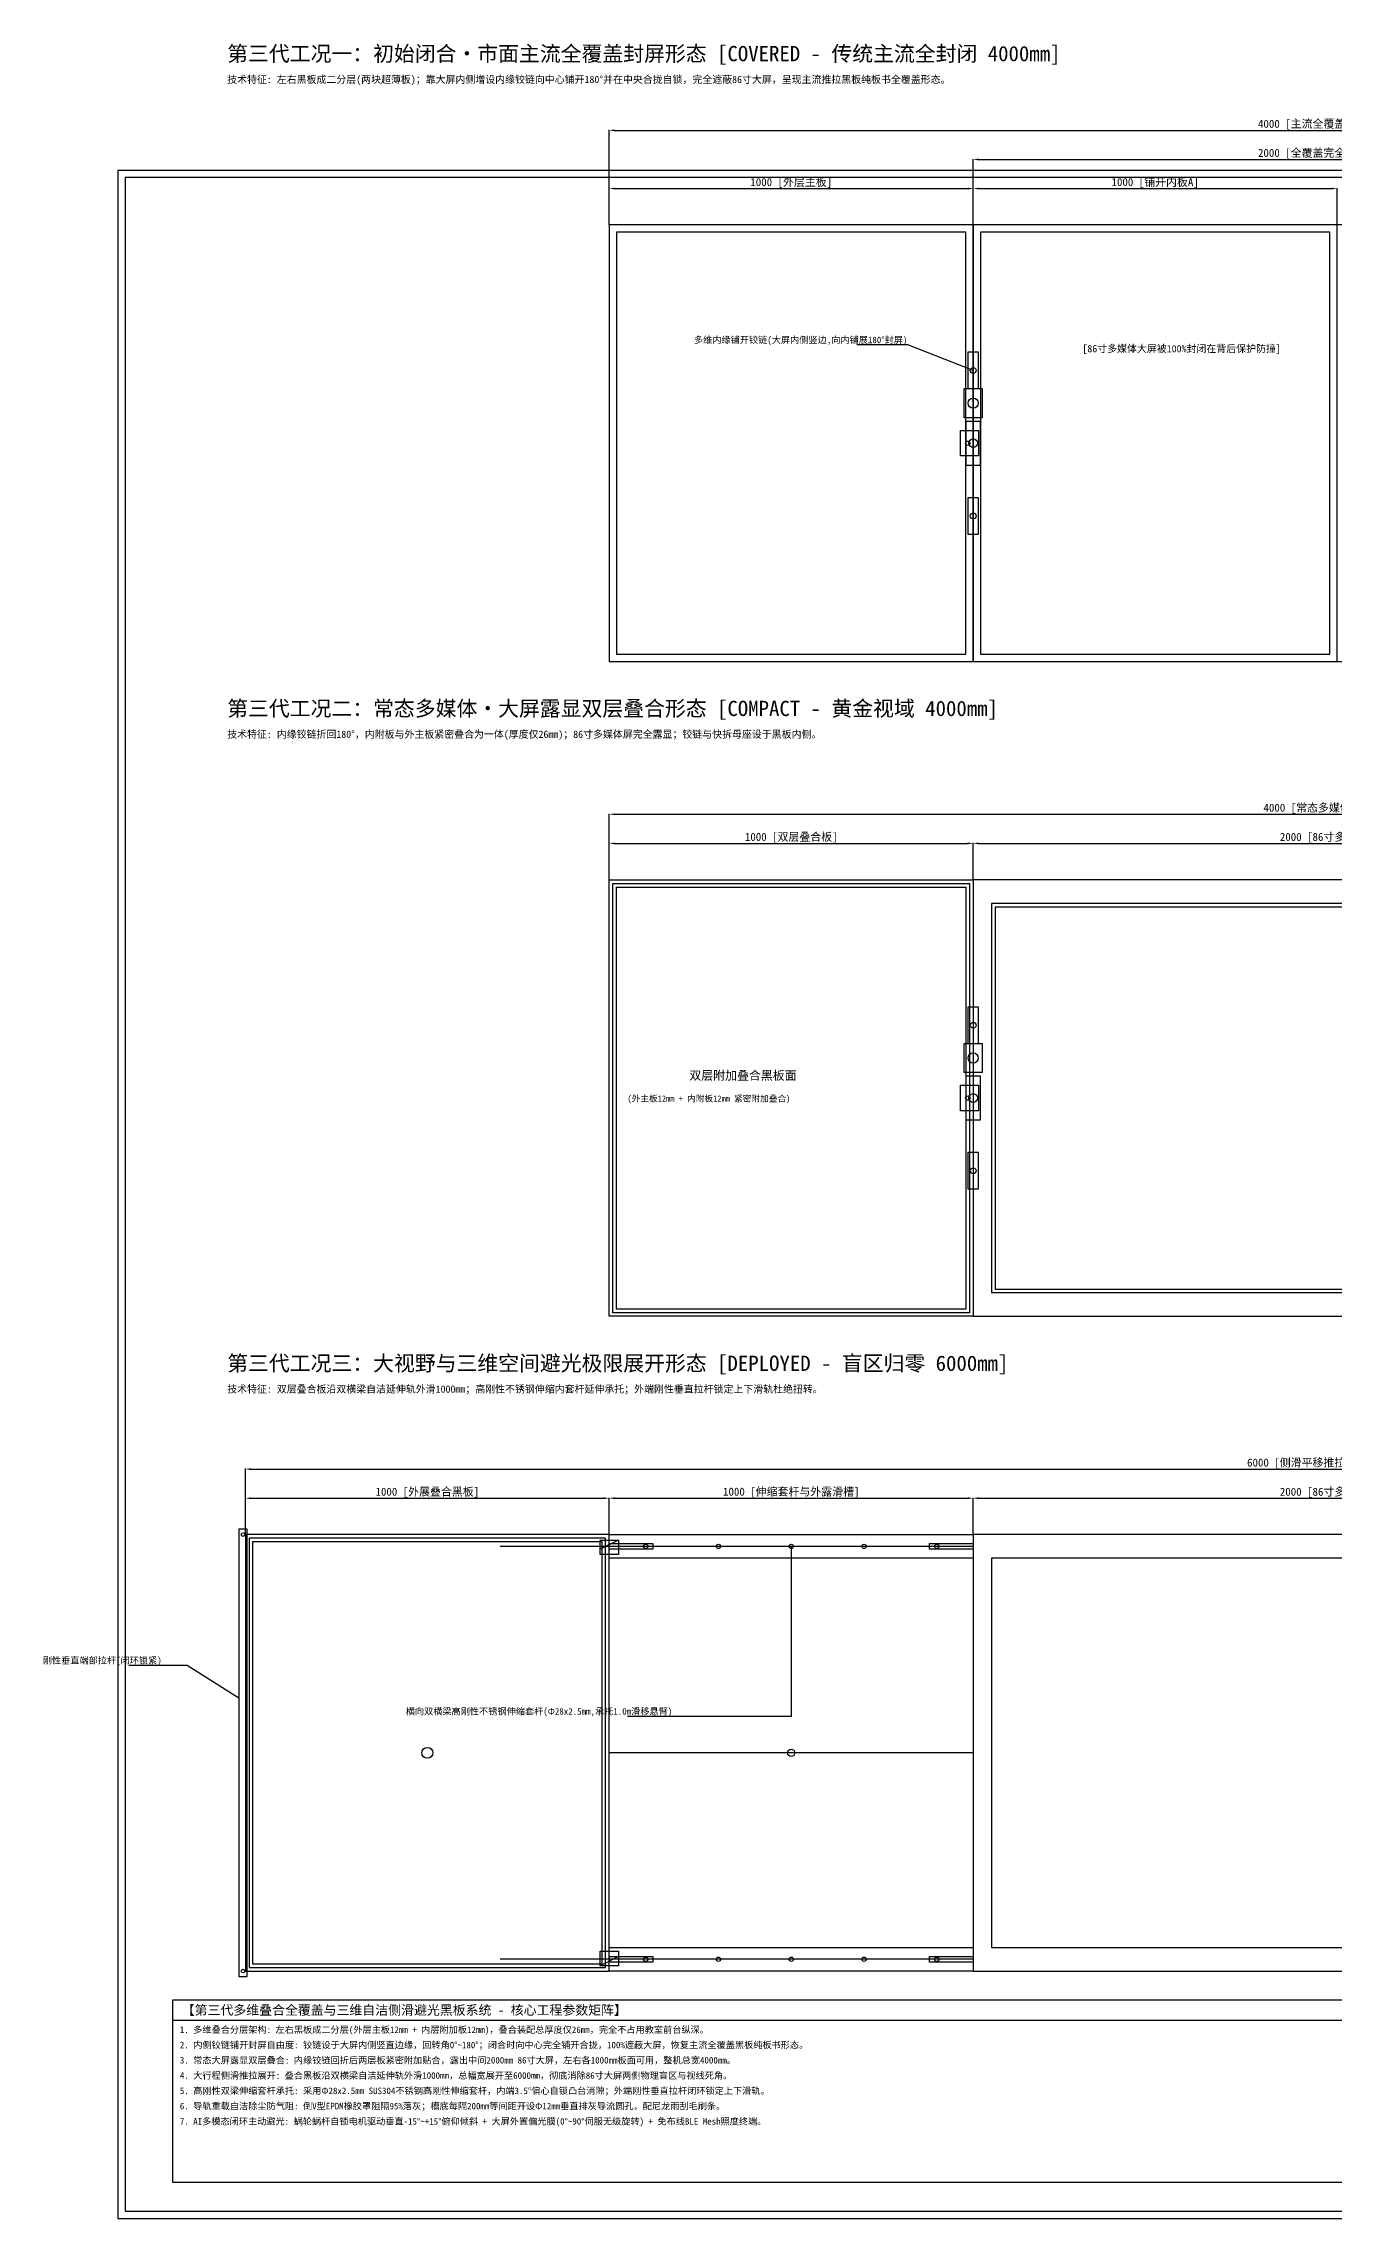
# Model space of a CAD drawing. Header units: millimetres. Extents: x -3555 to 6720, y -280 to 5699.
# Drawn here: x -3555 to -10, y -280 to 5699 of the extents above; entities that cross this region are included whole.
import ezdxf

# ---------------------------------------------------------------- set-up
doc = ezdxf.new("R2010")
doc.units = ezdxf.units.MM
for name, color, linetype in [('01_FRAME_外框型材', 8, 'Continuous'), ('02_SCREEN_多媒体屏', 5, 'Continuous'), ('03_OUTER_BOARD_外主板', 3, 'Continuous'), ('04_INNER_BOARD_内附板', 2, 'Continuous'), ('05_INNER_HINGE_内缘铰链', 6, 'Continuous'), ('06_EXT_RAIL_延伸构件', 1, 'Continuous'), ('07_PITCH_YAW_运动副', 4, 'Continuous'), ('08_DIMS_尺寸标注', 1, 'Continuous'), ('09_TEXT_技术说明', 7, 'Continuous')]:
    doc.layers.add(name, color=color, linetype=linetype)
doc.styles.add('STYLE_GB_CN', font='simhei.ttf')
doc.dimstyles.new('ISO-25', dxfattribs={"dimtxt": 2.5, "dimasz": 2.5, "dimexe": 1.25, "dimexo": 0.625, "dimtad": 1, "dimdsep": 46, "dimtxsty": 'Standard', "dimcen": 2.5, "dimadec": 0, "dimazin": 0, "dimtfac": 1, "dimtmove": 0, "dimatfit": 3, "dimfxl": 1, "dimarcsym": 0})

# ---------------------------------------------------------------- blocks, each defined once
blk = doc.blocks.new('*D1')
at = {"layer": '08_DIMS_尺寸标注', "color": 0, "lineweight": -2, "transparency": 16777216}
for p, q in [((-2000, 5200.6), (-2000, 5301.2)), ((-1985, 5300), (-1015, 5300)), ((-1000, 5200.6), (-1000, 5301.2))]:
    blk.add_line(p, q, dxfattribs=at)
at = {"layer": '08_DIMS_尺寸标注', "color": 0, "transparency": 16777216}
for points in [[(-1985, 5302.5), (-1985, 5297.5), (-2000, 5300)], [(-1015, 5302.5), (-1015, 5297.5), (-1000, 5300)]]:
    blk.add_solid(points, dxfattribs=at)
at = {"layer": 'Defpoints', "color": 0, "transparency": 16777216}
for p in [(-1000, 5300), (-2000, 5200), (-1000, 5200)]:
    blk.add_point(p, dxfattribs=at)
at = {"layer": '08_DIMS_尺寸标注', "color": 0, "transparency": 16777216, "insert": (-1500, 5315.2), "char_height": 22, "attachment_point": 5, "style": 'STYLE_GB_CN'}
blk.add_mtext('1000 [外层主板]', dxfattribs=at)
blk = doc.blocks.new('*D2')
at = {"layer": '08_DIMS_尺寸标注', "color": 0, "lineweight": -2, "transparency": 16777216}
for p, q in [((-1000, 5200.6), (-1000, 5301.2)), ((-985, 5300), (-15, 5300)), ((0, 5200.6), (0, 5301.2))]:
    blk.add_line(p, q, dxfattribs=at)
at = {"layer": '08_DIMS_尺寸标注', "color": 0, "transparency": 16777216}
for points in [[(-985, 5302.5), (-985, 5297.5), (-1000, 5300)], [(-15, 5302.5), (-15, 5297.5), (0, 5300)]]:
    blk.add_solid(points, dxfattribs=at)
at = {"layer": 'Defpoints', "color": 0, "transparency": 16777216}
for p in [(0, 5300), (-1000, 5200), (0, 5200)]:
    blk.add_point(p, dxfattribs=at)
at = {"layer": '08_DIMS_尺寸标注', "color": 0, "transparency": 16777216, "insert": (-500, 5315.3), "char_height": 22, "attachment_point": 5, "style": 'STYLE_GB_CN'}
blk.add_mtext('1000 [铺开内板A]', dxfattribs=at)
blk = doc.blocks.new('*D5')
at = {"layer": '08_DIMS_尺寸标注', "color": 0, "lineweight": -2, "transparency": 16777216}
for p, q in [((-1000, 5200.6), (-1000, 5381.2)), ((1000, 5200.6), (1000, 5381.2)), ((-985, 5380), (985, 5380))]:
    blk.add_line(p, q, dxfattribs=at)
at = {"layer": '08_DIMS_尺寸标注', "color": 0, "transparency": 16777216}
for points in [[(-985, 5382.5), (-985, 5377.5), (-1000, 5380)], [(985, 5382.5), (985, 5377.5), (1000, 5380)]]:
    blk.add_solid(points, dxfattribs=at)
at = {"layer": 'Defpoints', "color": 0, "transparency": 16777216}
for p in [(1000, 5380), (-1000, 5200), (1000, 5200)]:
    blk.add_point(p, dxfattribs=at)
at = {"layer": '08_DIMS_尺寸标注', "color": 0, "transparency": 16777216, "insert": (0, 5395.5), "char_height": 22, "attachment_point": 5, "style": 'STYLE_GB_CN'}
blk.add_mtext('2000 [全覆盖完全遮蔽大屏跨度]', dxfattribs=at)
blk = doc.blocks.new('*D6')
at = {"layer": '08_DIMS_尺寸标注', "color": 0, "lineweight": -2, "transparency": 16777216}
for p, q in [((-2000, 5200.6), (-2000, 5461.2)), ((-1985, 5460), (1985, 5460)), ((2000, 5200.6), (2000, 5461.2))]:
    blk.add_line(p, q, dxfattribs=at)
at = {"layer": '08_DIMS_尺寸标注', "color": 0, "transparency": 16777216}
for points in [[(-1985, 5462.5), (-1985, 5457.5), (-2000, 5460)], [(1985, 5462.5), (1985, 5457.5), (2000, 5460)]]:
    blk.add_solid(points, dxfattribs=at)
at = {"layer": 'Defpoints', "color": 0, "transparency": 16777216}
for p in [(2000, 5460), (-2000, 5200), (2000, 5200)]:
    blk.add_point(p, dxfattribs=at)
at = {"layer": '08_DIMS_尺寸标注', "color": 0, "transparency": 16777216, "insert": (0, 5475.5), "char_height": 22, "attachment_point": 5, "style": 'STYLE_GB_CN'}
blk.add_mtext('4000 [主流全覆盖纯板书总跨度]', dxfattribs=at)
blk = doc.blocks.new('*D7')
at = {"layer": '08_DIMS_尺寸标注', "color": 0, "lineweight": -2, "transparency": 16777216}
for p, q in [((-2000, 3400.6), (-2000, 3501.2)), ((-1985, 3500), (-1015, 3500)), ((-1000, 3400.6), (-1000, 3501.2))]:
    blk.add_line(p, q, dxfattribs=at)
at = {"layer": '08_DIMS_尺寸标注', "color": 0, "transparency": 16777216}
for points in [[(-1985, 3502.5), (-1985, 3497.5), (-2000, 3500)], [(-1015, 3502.5), (-1015, 3497.5), (-1000, 3500)]]:
    blk.add_solid(points, dxfattribs=at)
at = {"layer": 'Defpoints', "color": 0, "transparency": 16777216}
for p in [(-1000, 3500), (-2000, 3400), (-1000, 3400)]:
    blk.add_point(p, dxfattribs=at)
at = {"layer": '08_DIMS_尺寸标注', "color": 0, "transparency": 16777216, "insert": (-1500, 3515.3), "char_height": 22, "attachment_point": 5, "style": 'STYLE_GB_CN'}
blk.add_mtext('1000 [双层叠合板]', dxfattribs=at)
blk = doc.blocks.new('*D8')
at = {"layer": '08_DIMS_尺寸标注', "color": 0, "lineweight": -2, "transparency": 16777216}
for p, q in [((-1000, 3400.6), (-1000, 3501.2)), ((-985, 3500), (985, 3500)), ((1000, 3400.6), (1000, 3501.2))]:
    blk.add_line(p, q, dxfattribs=at)
at = {"layer": '08_DIMS_尺寸标注', "color": 0, "transparency": 16777216}
for points in [[(-985, 3502.5), (-985, 3497.5), (-1000, 3500)], [(985, 3502.5), (985, 3497.5), (1000, 3500)]]:
    blk.add_solid(points, dxfattribs=at)
at = {"layer": 'Defpoints', "color": 0, "transparency": 16777216}
for p in [(1000, 3500), (-1000, 3400), (1000, 3400)]:
    blk.add_point(p, dxfattribs=at)
at = {"layer": '08_DIMS_尺寸标注', "color": 0, "transparency": 16777216, "insert": (0, 3515.2), "char_height": 22, "attachment_point": 5, "style": 'STYLE_GB_CN'}
blk.add_mtext('2000 [86寸多媒体大屏]', dxfattribs=at)
blk = doc.blocks.new('*D10')
at = {"layer": '08_DIMS_尺寸标注', "color": 0, "lineweight": -2, "transparency": 16777216}
for p, q in [((-2000, 3400.6), (-2000, 3581.2)), ((-1985, 3580), (1985, 3580)), ((2000, 3400.6), (2000, 3581.2))]:
    blk.add_line(p, q, dxfattribs=at)
at = {"layer": '08_DIMS_尺寸标注', "color": 0, "transparency": 16777216}
for points in [[(-1985, 3582.5), (-1985, 3577.5), (-2000, 3580)], [(1985, 3582.5), (1985, 3577.5), (2000, 3580)]]:
    blk.add_solid(points, dxfattribs=at)
at = {"layer": 'Defpoints', "color": 0, "transparency": 16777216}
for p in [(2000, 3580), (-2000, 3400), (2000, 3400)]:
    blk.add_point(p, dxfattribs=at)
at = {"layer": '08_DIMS_尺寸标注', "color": 0, "transparency": 16777216, "insert": (0, 3595.5), "char_height": 22, "attachment_point": 5, "style": 'STYLE_GB_CN'}
blk.add_mtext('4000 [常态多媒体教学总跨度]', dxfattribs=at)
blk = doc.blocks.new('*D11')
at = {"layer": '08_DIMS_尺寸标注', "color": 0, "lineweight": -2, "transparency": 16777216}
for p, q in [((-3000, 1600.6), (-3000, 1701.2)), ((-2985, 1700), (-2015, 1700)), ((-2000, 1600.6), (-2000, 1701.2))]:
    blk.add_line(p, q, dxfattribs=at)
at = {"layer": '08_DIMS_尺寸标注', "color": 0, "transparency": 16777216}
for points in [[(-2985, 1702.5), (-2985, 1697.5), (-3000, 1700)], [(-2015, 1702.5), (-2015, 1697.5), (-2000, 1700)]]:
    blk.add_solid(points, dxfattribs=at)
at = {"layer": 'Defpoints', "color": 0, "transparency": 16777216}
for p in [(-2000, 1700), (-3000, 1600), (-2000, 1600)]:
    blk.add_point(p, dxfattribs=at)
at = {"layer": '08_DIMS_尺寸标注', "color": 0, "transparency": 16777216, "insert": (-2500, 1715.3), "char_height": 22, "attachment_point": 5, "style": 'STYLE_GB_CN'}
blk.add_mtext('1000 [外展叠合黑板]', dxfattribs=at)
blk = doc.blocks.new('*D12')
at = {"layer": '08_DIMS_尺寸标注', "color": 0, "lineweight": -2, "transparency": 16777216}
for p, q in [((-2000, 1600.6), (-2000, 1701.2)), ((-1985, 1700), (-1015, 1700)), ((-1000, 1600.6), (-1000, 1701.2))]:
    blk.add_line(p, q, dxfattribs=at)
at = {"layer": '08_DIMS_尺寸标注', "color": 0, "transparency": 16777216}
for points in [[(-1985, 1702.5), (-1985, 1697.5), (-2000, 1700)], [(-1015, 1702.5), (-1015, 1697.5), (-1000, 1700)]]:
    blk.add_solid(points, dxfattribs=at)
at = {"layer": 'Defpoints', "color": 0, "transparency": 16777216}
for p in [(-1000, 1700), (-2000, 1600), (-1000, 1600)]:
    blk.add_point(p, dxfattribs=at)
at = {"layer": '08_DIMS_尺寸标注', "color": 0, "transparency": 16777216, "insert": (-1500, 1715.5), "char_height": 22, "attachment_point": 5, "style": 'STYLE_GB_CN'}
blk.add_mtext('1000 [伸缩套杆与外露滑槽]', dxfattribs=at)
blk = doc.blocks.new('*D13')
at = {"layer": '08_DIMS_尺寸标注', "color": 0, "lineweight": -2, "transparency": 16777216}
for p, q in [((-1000, 1600.6), (-1000, 1701.2)), ((-985, 1700), (985, 1700)), ((1000, 1600.6), (1000, 1701.2))]:
    blk.add_line(p, q, dxfattribs=at)
at = {"layer": '08_DIMS_尺寸标注', "color": 0, "transparency": 16777216}
for points in [[(-985, 1702.5), (-985, 1697.5), (-1000, 1700)], [(985, 1702.5), (985, 1697.5), (1000, 1700)]]:
    blk.add_solid(points, dxfattribs=at)
at = {"layer": 'Defpoints', "color": 0, "transparency": 16777216}
for p in [(1000, 1700), (-1000, 1600), (1000, 1600)]:
    blk.add_point(p, dxfattribs=at)
at = {"layer": '08_DIMS_尺寸标注', "color": 0, "transparency": 16777216, "insert": (0, 1715.2), "char_height": 22, "attachment_point": 5, "style": 'STYLE_GB_CN'}
blk.add_mtext('2000 [86寸多媒体大屏]', dxfattribs=at)
blk = doc.blocks.new('*D16')
at = {"layer": '08_DIMS_尺寸标注', "color": 0, "lineweight": -2, "transparency": 16777216}
for p, q in [((-3000, 1600.6), (-3000, 1781.2)), ((-2985, 1780), (2985, 1780)), ((3000, 1600.6), (3000, 1781.2))]:
    blk.add_line(p, q, dxfattribs=at)
at = {"layer": '08_DIMS_尺寸标注', "color": 0, "transparency": 16777216}
for points in [[(-2985, 1782.5), (-2985, 1777.5), (-3000, 1780)], [(2985, 1782.5), (2985, 1777.5), (3000, 1780)]]:
    blk.add_solid(points, dxfattribs=at)
at = {"layer": 'Defpoints', "color": 0, "transparency": 16777216}
for p in [(3000, 1780), (-3000, 1600), (3000, 1600)]:
    blk.add_point(p, dxfattribs=at)
at = {"layer": '08_DIMS_尺寸标注', "color": 0, "transparency": 16777216, "insert": (0, 1795.4), "char_height": 22, "attachment_point": 5, "style": 'STYLE_GB_CN'}
blk.add_mtext('6000 [侧滑平移推拉展开极限总跨度]', dxfattribs=at)

msp = doc.modelspace()

# ---------------------------------------------------------------- linework, layer by layer
at = {"layer": '01_FRAME_外框型材', "color": 8}
msp.add_line((-3200, 265), (1300, 265), dxfattribs=at)
for points in [[(-3350, -280), (6720, -280), (6720, 5350), (-3350, 5350)], [(-3330, -260), (6700, -260), (6700, 5330), (-3330, 5330)], [(-1000, 2200), (1000, 2200), (1000, 3400), (-1000, 3400)], [(-1000, 1535), (-2000, 1535), (-2000, 1600), (-1000, 1600)], [(-1000, 400), (1000, 400), (1000, 1600), (-1000, 1600)], [(-1000, 400), (-2000, 400), (-2000, 465), (-1000, 465)], [(-3200, -180), (1300, -180), (1300, 320), (-3200, 320)]]:
    msp.add_lwpolyline(points, close=True, dxfattribs=at)
at = {"layer": '02_SCREEN_多媒体屏', "color": 5}
for points in [[(-1000, 4000), (1000, 4000), (1000, 5200), (-1000, 5200)], [(-950, 2265), (950, 2265), (950, 3335), (-950, 3335)], [(-940, 2275), (940, 2275), (940, 3325), (-940, 3325)], [(-950, 465), (950, 465), (950, 1535), (-950, 1535)]]:
    msp.add_lwpolyline(points, close=True, dxfattribs=at)
at = {"layer": '03_OUTER_BOARD_外主板', "color": 3}
for points in [[(-2000, 4000), (-1000, 4000), (-1000, 5200), (-2000, 5200)], [(-1980, 4020), (-1020, 4020), (-1020, 5180), (-1980, 5180)], [(-1000, 2200), (-2000, 2200), (-2000, 3400), (-1000, 3400)], [(-1020, 2220), (-1980, 2220), (-1980, 3380), (-1020, 3380)], [(-3000, 400), (-2000, 400), (-2000, 1600), (-3000, 1600)], [(-2980, 420), (-2020, 420), (-2020, 1580), (-2980, 1580)]]:
    msp.add_lwpolyline(points, close=True, dxfattribs=at)
at = {"layer": '04_INNER_BOARD_内附板', "color": 2}
for points in [[(-1000, 4000), (0, 4000), (0, 5200), (-1000, 5200)], [(-980, 4020), (-20, 4020), (-20, 5180), (-980, 5180)], [(-1010, 2210), (-1990, 2210), (-1990, 3390), (-1010, 3390)], [(-2990, 410), (-2010, 410), (-2010, 1590), (-2990, 1590)]]:
    msp.add_lwpolyline(points, close=True, dxfattribs=at)
at = {"layer": '05_INNER_HINGE_内缘铰链', "color": 6}
for points in [[(-1015, 4750), (-985, 4750), (-985, 4850), (-1015, 4850)], [(-1015, 4350), (-985, 4350), (-985, 4450), (-1015, 4450)], [(-1015, 2950), (-985, 2950), (-985, 3050), (-1015, 3050)], [(-1015, 2550), (-985, 2550), (-985, 2650), (-1015, 2650)]]:
    msp.add_lwpolyline(points, close=True, dxfattribs=at)
for centre, radius in [((-1000, 4800), 8), ((-1000, 4400), 8), ((-1000, 3000), 8), ((-1000, 2600), 8), ((-1900, 1567.5), 6), ((-1700, 1567.5), 6), ((-1500, 1567.5), 6), ((-1300, 1567.5), 6), ((-1100, 1567.5), 6), ((-1900, 432.5), 6), ((-1700, 432.5), 6), ((-1500, 432.5), 6), ((-1300, 432.5), 6), ((-1100, 432.5), 6)]:
    msp.add_circle(centre, radius, dxfattribs=at)
at = {"layer": '06_EXT_RAIL_延伸构件', "color": 1}
for p, q in [((-1000, 1567.5), (-2300, 1567.5)), ((-1975, 1585), (-2025, 1560)), ((-1000, 1000), (-2000, 1000)), ((-1000, 432.5), (-2300, 432.5)), ((-1975, 440), (-2025, 415))]:
    msp.add_line(p, q, dxfattribs=at)
for points in [[(-3018, 385), (-2995, 385), (-2995, 1615), (-3018, 1615)], [(-1975, 1545), (-2025, 1545), (-2025, 1585), (-1975, 1585)], [(-1880, 1559.5), (-2000, 1559.5), (-2000, 1575.5), (-1880, 1575.5)], [(-1000, 1559.5), (-1120, 1559.5), (-1120, 1575.5), (-1000, 1575.5)], [(-1975, 415), (-2025, 415), (-2025, 455), (-1975, 455)], [(-1880, 424.5), (-2000, 424.5), (-2000, 440.5), (-1880, 440.5)], [(-1000, 424.5), (-1120, 424.5), (-1120, 440.5), (-1000, 440.5)]]:
    msp.add_lwpolyline(points, close=True, dxfattribs=at)
for centre, radius in [((-3006.5, 1600), 5), ((-2500, 1000), 15), ((-1500, 1000), 10), ((-3006.5, 400), 5)]:
    msp.add_circle(centre, radius, dxfattribs=at)
at = {"layer": '07_PITCH_YAW_运动副', "color": 4}
for points in [[(-975, 4670), (-1025, 4670), (-1025, 4750), (-975, 4750)], [(-985, 4565), (-1035, 4565), (-1035, 4635), (-985, 4635)], [(-1020, 4540), (-980, 4540), (-980, 4660), (-1020, 4660)], [(-975, 2870), (-1025, 2870), (-1025, 2950), (-975, 2950)], [(-985, 2765), (-1035, 2765), (-1035, 2835), (-985, 2835)], [(-1020, 2740), (-980, 2740), (-980, 2860), (-1020, 2860)]]:
    msp.add_lwpolyline(points, close=True, dxfattribs=at)
for centre, radius in [((-1000, 4710), 14), ((-1015, 4600), 6), ((-1000, 4600), 12), ((-1000, 2910), 14), ((-1000, 2800), 12), ((-1015, 2800), 6)]:
    msp.add_circle(centre, radius, dxfattribs=at)
at = {"layer": '09_TEXT_技术说明'}
for p, q in [((-1180, 4870), (-1320, 4870)), ((-1000, 4800), (-1180, 4870)), ((-1500, 1567.5), (-1500, 1100)), ((-3160, 1240), (-3320, 1240)), ((-3018, 1150), (-3160, 1240)), ((-1500, 1100), (-1950, 1100))]:
    msp.add_line(p, q, dxfattribs=at)

# ---------------------------------------------------------------- texts
at = {"layer": '02_SCREEN_多媒体屏', "color": 5, "style": 'STYLE_GB_CN'}
msp.add_text('[86寸多媒体大屏被100%封闭在背后保护防撞]', height=20, dxfattribs=at).set_placement((-700, 4850))
at = {"layer": '04_INNER_BOARD_内附板', "color": 2, "style": 'STYLE_GB_CN'}
for s, height, p in [('双层附加叠合黑板面', 24, (-1780, 2850)), ('(外主板12mm + 内附板12mm 紧密附加叠合)', 17, (-1950, 2790))]:
    msp.add_text(s, height=height, dxfattribs=at).set_placement(p)
at = {"layer": '09_TEXT_技术说明', "color": 7, "style": 'STYLE_GB_CN'}
for s, height, p in [('第三代工况一：初始闭合·市面主流全覆盖封屏形态 [COVERED - 传统主流全封闭 4000mm]', 42, (-3050, 5650)), ('技术特征: 左右黑板成二分层(两块超薄板)；靠大屏内侧增设内缘铰链向中心铺开180°并在中央合拢自锁，完全遮蔽86寸大屏，呈现主流推拉黑板纯板书全覆盖形态。', 20, (-3050, 5590)), ('第三代工况二：常态多媒体·大屏露显双层叠合形态 [COMPACT - 黄金视域 4000mm]', 42, (-3050, 3850)), ('技术特征: 内缘铰链折回180°，内附板与外主板紧密叠合为一体(厚度仅26mm)；86寸多媒体屏完全露显；铰链与快拆母座设于黑板内侧。', 20, (-3050, 3790)), ('第三代工况三：大视野与三维空间避光极限展开形态 [DEPLOYED - 盲区归零 6000mm]', 42, (-3050, 2050)), ('技术特征: 双层叠合板沿双横梁自洁延伸轨外滑1000mm；高刚性不锈钢伸缩内套杆延伸承托；外端刚性垂直拉杆锁定上下滑轨杜绝扭转。', 20, (-3050, 1990)), ('【第三代多维叠合全覆盖与三维自洁侧滑避光黑板系统 - 核心工程参数矩阵】', 26, (-3175, 280)), ('1. 多维叠合分层架构: 左右黑板成二分层(外层主板12mm + 内层附加板12mm)，叠合装配总厚度仅26mm，完全不占用教室前台纵深。', 18, (-3180, 230)), ('2. 内侧铰链铺开封屏自由度: 铰链设于大屏内侧竖直边缘，回转角0°~180°；闭合时向中心完全铺开合拢，100%遮蔽大屏，恢复主流全覆盖黑板纯板书形态。', 18, (-3180, 188)), ('4. 大行程侧滑推拉展开: 叠合黑板沿双横梁自洁延伸轨外滑1000mm，总幅宽展开至6000mm，彻底消除86寸大屏两侧物理盲区与视线死角。', 18, (-3180, 104)), ('3. 常态大屏露显双层叠合: 内缘铰链回折后两层板紧密附加贴合，露出中间2000mm 86寸大屏，左右各1000mm板面可用，整机总宽4000mm。', 18, (-3180, 146)), ('5. 高刚性双梁伸缩套杆承托: 采用Φ28x2.5mm SUS304不锈钢高刚性伸缩套杆，内端3.5°偏心自锁凸台消隙；外端刚性垂直拉杆闭环锁定上下滑轨。', 18, (-3180, 62)), ('6. 导轨重载自洁除尘防气阻: 倒V型EPDM橡胶罩阻隔95%落灰；槽底每隔200mm等间距开设Φ12mm垂直排灰导流圆孔，配尼龙雨刮毛刷条。', 18, (-3180, 20)), ('7. AI多模态闭环主动避光: 蜗轮蜗杆自锁电机驱动垂直-15°~+15°俯仰倾斜 + 大屏外置偏光膜(0°~90°伺服无级旋转) + 免布线BLE Mesh照度终端。', 18, (-3180, -22))]:
    msp.add_text(s, height=height, dxfattribs=at).set_placement(p)
at = {"layer": '09_TEXT_技术说明', "style": 'STYLE_GB_CN'}
for s, p in [('多维内缘铺开铰链(大屏内侧竖边,向内铺展180°封屏)', (-1767.4, 4875)), ('刚性垂直端部拉杆(闭环锁紧)', (-3556.8, 1245)), ('横向双横梁高刚性不锈钢伸缩套杆(Φ28x2.5mm,承托1.0m滑移悬臂)', (-2559.4, 1105))]:
    msp.add_text(s, height=18, dxfattribs=at).set_placement(p)

# ---------------------------------------------------------------- dimensions: what is measured, and where the dimension line sits
at = {"layer": '08_DIMS_尺寸标注', "color": 1}
for p1, p2, distance, text, picture, middle in [((-2000, 5200), (2000, 5200), 260, '4000 [主流全覆盖纯板书总跨度]', '*D6', (0, 5475.456)), ((-1000, 5200), (1000, 5200), 180, '2000 [全覆盖完全遮蔽大屏跨度]', '*D5', (0, 5395.456)), ((-2000, 5200), (-1000, 5200), 100, '1000 [外层主板]', '*D1', (-1500, 5315.209)), ((-1000, 5200), (0, 5200), 100, '1000 [铺开内板A]', '*D2', (-500, 5315.271)), ((-2000, 3400), (2000, 3400), 180, '4000 [常态多媒体教学总跨度]', '*D10', (0, 3595.456)), ((-2000, 3400), (-1000, 3400), 100, '1000 [双层叠合板]', '*D7', (-1500, 3515.271)), ((-1000, 3400), (1000, 3400), 100, '2000 [86寸多媒体大屏]', '*D8', (0, 3515.209)), ((-3000, 1600), (3000, 1600), 180, '6000 [侧滑平移推拉展开极限总跨度]', '*D16', (0, 1795.395)), ((-3000, 1600), (-2000, 1600), 100, '1000 [外展叠合黑板]', '*D11', (-2500, 1715.271)), ((-2000, 1600), (-1000, 1600), 100, '1000 [伸缩套杆与外露滑槽]', '*D12', (-1500, 1715.456)), ((-1000, 1600), (1000, 1600), 100, '2000 [86寸多媒体大屏]', '*D13', (0, 1715.209))]:
    dim = msp.add_aligned_dim(p1=p1, p2=p2, distance=distance, text=text, dimstyle='ISO-25', override={"dimtxt": 22, "dimasz": 15, "dimtxsty": 'STYLE_GB_CN'}, dxfattribs=at)
    dim.commit()
    dim.dimension.update_dxf_attribs({"geometry": picture, "text_midpoint": middle})

doc.saveas('drawing.dxf')
